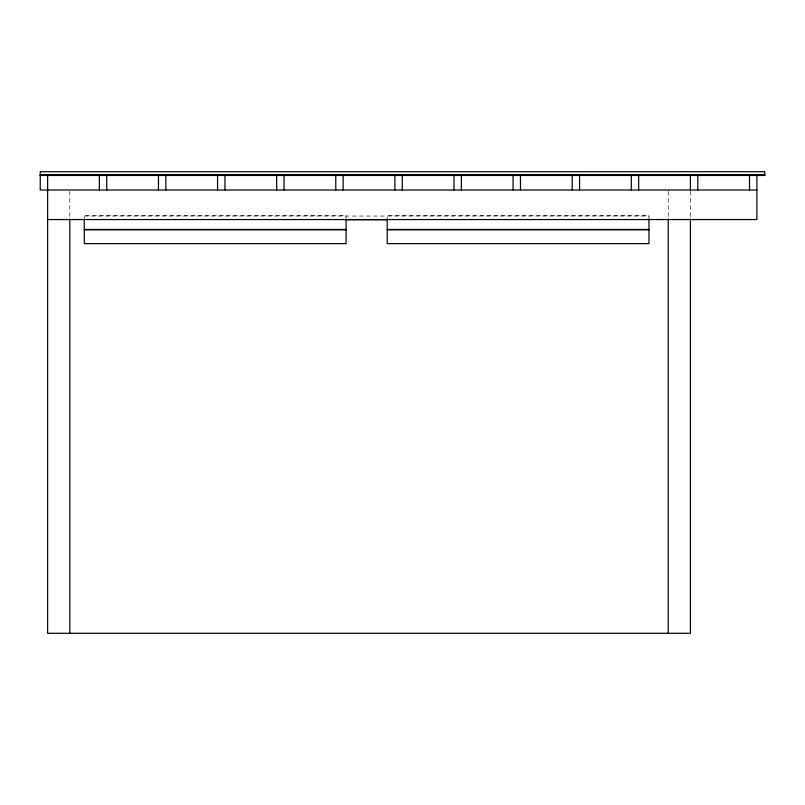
<?xml version="1.0" encoding="UTF-8"?>
<svg xmlns="http://www.w3.org/2000/svg" width="805" height="805" viewBox="0 0 805 805"><rect width="100%" height="100%" fill="white"/><g stroke="black" fill="none" stroke-linecap="round" stroke-linejoin="round"><path stroke-width="0.6" stroke-dasharray="4.03 3.02" d="M84.284 216.052L648.981 216.052M690.408 191.258L690.408 218.89M668.241 191.258L668.241 218.89M648.981 219.715L648.981 215.408L387.205 215.408L387.205 219.715M346.07 219.715L346.07 215.408L84.284 215.408L84.284 219.745M69.804 191.258L69.804 218.89"/><path stroke-width="1.21" d="M40.25 175.088L764.75 175.088M40.25 175.279L764.75 175.279M40.25 175.46L106.743 175.46L106.743 190M106.914 175.46L165.85 175.46L165.85 190M166.031 175.46L284.054 175.46L284.054 190M284.266 175.46L402.269 175.46L402.269 190M402.5 175.46L520.483 175.46L520.483 190M520.734 175.46L697.794 175.46L697.794 190M698.086 175.46L764.75 175.46L764.75 171.707L40.25 171.737L40.25 190L756.901 190M47.636 219.554L756.901 219.554L756.901 175.46M345.888 219.745L387.386 219.745M84.284 229.445L346.07 229.445M387.205 229.445L648.981 229.445M84.284 229.848L346.07 229.848M387.205 229.848L648.981 229.848M749.515 175.46L749.515 190M690.408 175.46L690.408 190M690.408 218.89L690.408 633.294L47.636 633.294L47.636 175.46M668.241 218.89L668.241 633.294M648.981 219.141L648.981 243.643L387.205 243.643L387.205 219.141M638.687 175.46L638.687 190M631.301 175.46L631.301 190M579.58 175.46L579.58 190M572.194 175.46L572.194 190M513.087 175.46L513.087 190M461.376 175.46L461.376 190M453.99 175.46L453.99 190M394.883 175.46L394.883 190M346.07 219.141L346.07 243.643L84.284 243.643L84.284 219.141M343.161 175.46L343.161 190M335.776 175.46L335.776 190M276.668 175.46L276.668 190M224.957 175.46L224.957 190M217.561 175.46L217.561 190M158.464 175.46L158.464 190M99.357 175.46L99.357 190M69.804 218.89L69.804 633.294"/></g></svg>
